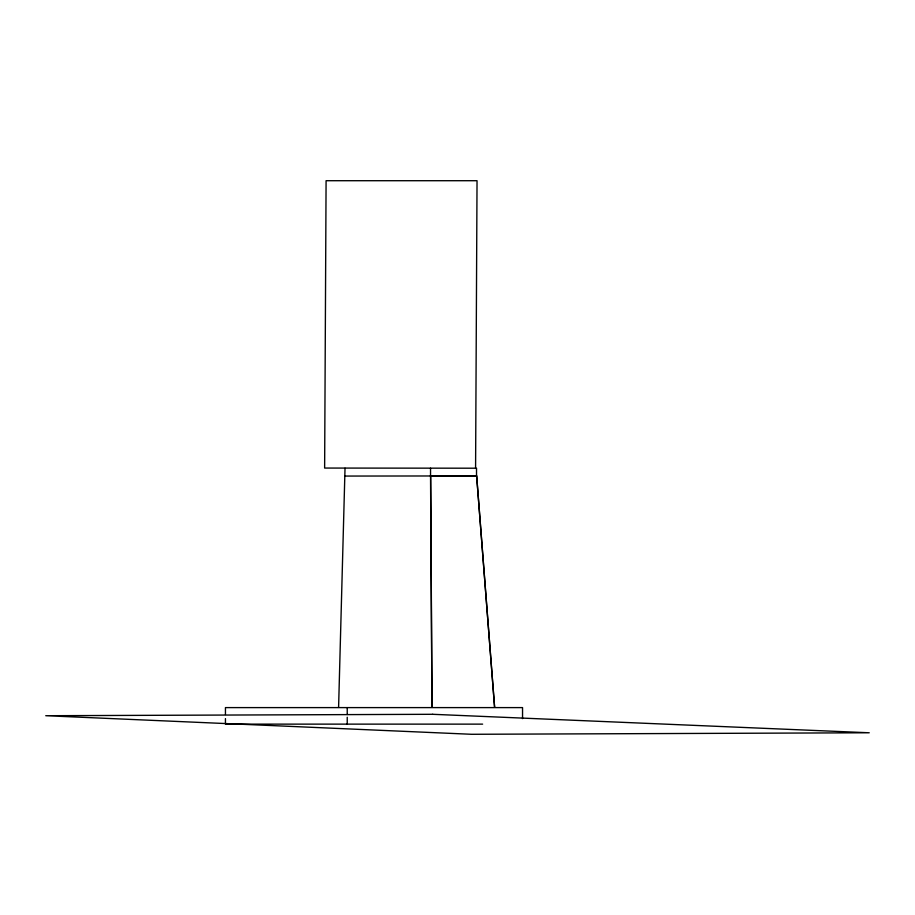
<?xml version="1.0" encoding="UTF-8"?>
<svg xmlns="http://www.w3.org/2000/svg" width="915" height="915" viewBox="0 0 915 915"><rect width="100%" height="100%" fill="white"/><g stroke="black" fill="none" stroke-linecap="round" stroke-linejoin="round"><path stroke-width="1.37" d="M475.583 468.057L477.035 180.713L326.083 180.713L324.631 468.057L476.521 468.206L476.521 476.063M338.596 707.444L345.024 468.206M494.615 707.341L476.646 475.926L430.542 475.926L431.983 707.318L430.668 475.926M345.024 476.063L476.646 475.926L494.603 707.352M482.628 724.131L225.445 724.131L225.445 718.618M522.545 718.618L522.545 707.604L225.445 707.604L225.445 714.489M430.542 468.206L430.542 476.063M347.231 707.604L347.231 714.489M347.231 717.246L347.231 724.131M432.692 714.295L45.75 715.713L471.534 734.288L869.25 732.778L432.692 714.295"/></g></svg>
